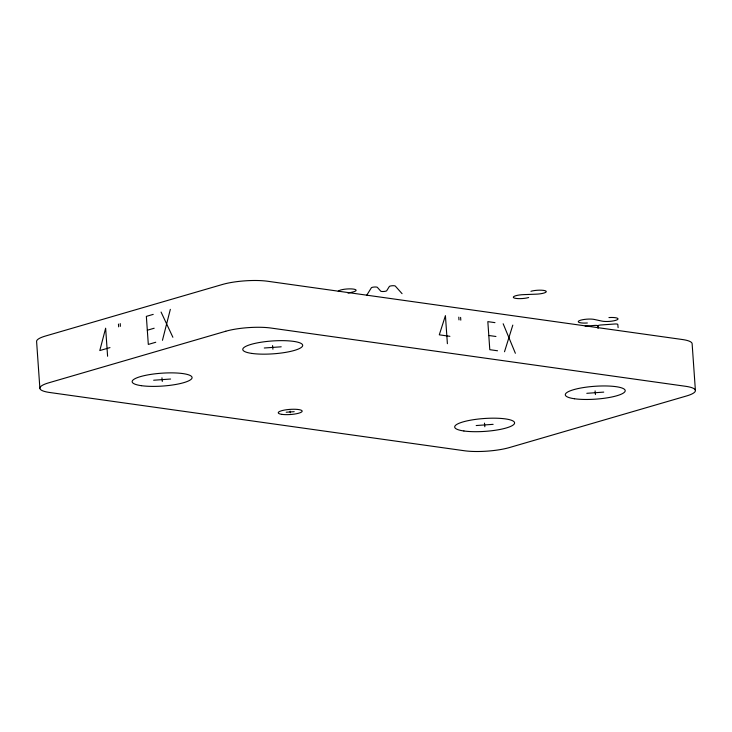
<?xml version="1.0" encoding="UTF-8"?>
<svg xmlns="http://www.w3.org/2000/svg" width="732" height="732" viewBox="0 0 732 732"><rect width="100%" height="100%" fill="white"/><g stroke="black" fill="none" stroke-linecap="round" stroke-linejoin="round"><path stroke-width="1.1" d="M162.458 340.307L170.336 309.352M504.513 351.753L512.803 325.109M366.714 295.28L371.362 287.786A3.038 0.65 -4 0 1 374.308 287.026A3.038 0.65 -4 0 1 377.355 287.356L380.722 291.144A3.038 0.65 -4 0 0 383.769 291.482A3.038 0.65 -4 0 0 386.716 290.723L389.333 286.505A3.038 0.65 -4 0 1 392.27 285.745A3.038 0.65 -4 0 1 395.317 286.084L402.06 293.66M153.217 314.376L146.354 316.38L148.312 344.424L155.751 342.256M147.324 330.224L154.178 328.229M109.983 347.599L99.799 350.564L105.637 328.201L107.595 356.255M348.011 293.111L352.156 292.16A8.949 1.922 -4 0 0 351.342 288.902A8.949 1.922 -4 0 0 338.285 291.519M264.27 348.002L281.207 346.803M585.106 326.106L594.732 325.42A3.001 0.64 -4 0 1 597.788 325.85L598.071 328.201L597.916 325.841A3.001 0.64 -4 0 1 600.853 324.99L614.761 324.002A3.001 0.64 -4 0 1 617.808 324.432L618.11 327.634M153.656 380.228L170.593 379.03M286.212 412.235L294.2 411.668M586.799 393.313L603.735 392.114M476.184 425.539L493.121 424.34M494.969 322.638L487.832 321.632L489.79 349.686L497.54 350.774M488.793 335.485L495.939 336.491M449.896 336.317L439.292 334.826L445.422 315.638L447.389 343.692M161.067 312.052L172.88 337.269M503.159 323.754L515.374 353.282M595.098 390.897L595.436 394.53M484.483 423.123L484.822 426.756M290.128 411.1L290.284 412.811M272.569 345.586L272.917 349.219M161.955 377.813L162.294 381.445M695.4 390.467L692.124 343.683A32.016 6.872 -4 0 0 682.316 339.511L267.637 281.253A32.016 6.872 -4 0 0 222.482 284.464L45.494 336.025A32.016 6.872 -4 0 0 36.6 341.533L39.876 388.317M460.611 317.395L460.803 320.159M458.79 317.139L458.982 319.902M120.213 323.571L120.405 326.326M118.465 324.075L118.666 326.838M587.348 322.986A8.949 1.922 -4 0 1 579.259 320.708A8.949 1.922 -4 0 1 594.594 319.509L601.686 321.046A8.949 1.922 -4 0 0 617.03 319.847A8.949 1.922 -4 0 0 608.942 317.569M528.669 297.531A8.949 1.922 -4 0 1 513.708 297.768A8.949 1.922 -4 0 1 523.984 294.621L535.604 294.191A8.949 1.922 -4 0 0 545.871 291.034A8.949 1.922 -4 0 0 530.92 291.281M225.749 331.248L48.77 382.809A32.016 6.872 -4 0 0 49.684 392.489L464.363 450.747A32.016 6.872 -4 0 0 509.518 447.536L686.506 395.975A32.016 6.872 -4 0 0 685.591 386.295L270.913 328.037A32.016 6.872 -4 0 0 225.749 331.248M281.912 414.367A12.005 2.58 -4 0 0 301.831 411.796A12.005 2.58 -4 0 0 286.871 409.691A12.005 2.58 -4 0 0 281.912 414.367M141.386 385.673A30.012 6.442 -4 0 0 191.198 379.24A30.012 6.442 -4 0 0 153.793 373.979A30.012 6.442 -4 0 0 141.386 385.673M463.914 430.983A30.012 6.442 -4 0 0 513.727 424.542A30.012 6.442 -4 0 0 476.322 419.29A30.012 6.442 -4 0 0 463.914 430.983M574.529 398.757A30.012 6.442 -4 0 0 624.341 392.315A30.012 6.442 -4 0 0 586.936 387.063A30.012 6.442 -4 0 0 574.529 398.757M252 353.446A30.012 6.442 -4 0 0 301.813 347.005A30.012 6.442 -4 0 0 264.408 341.752A30.012 6.442 -4 0 0 252 353.446"/></g></svg>
